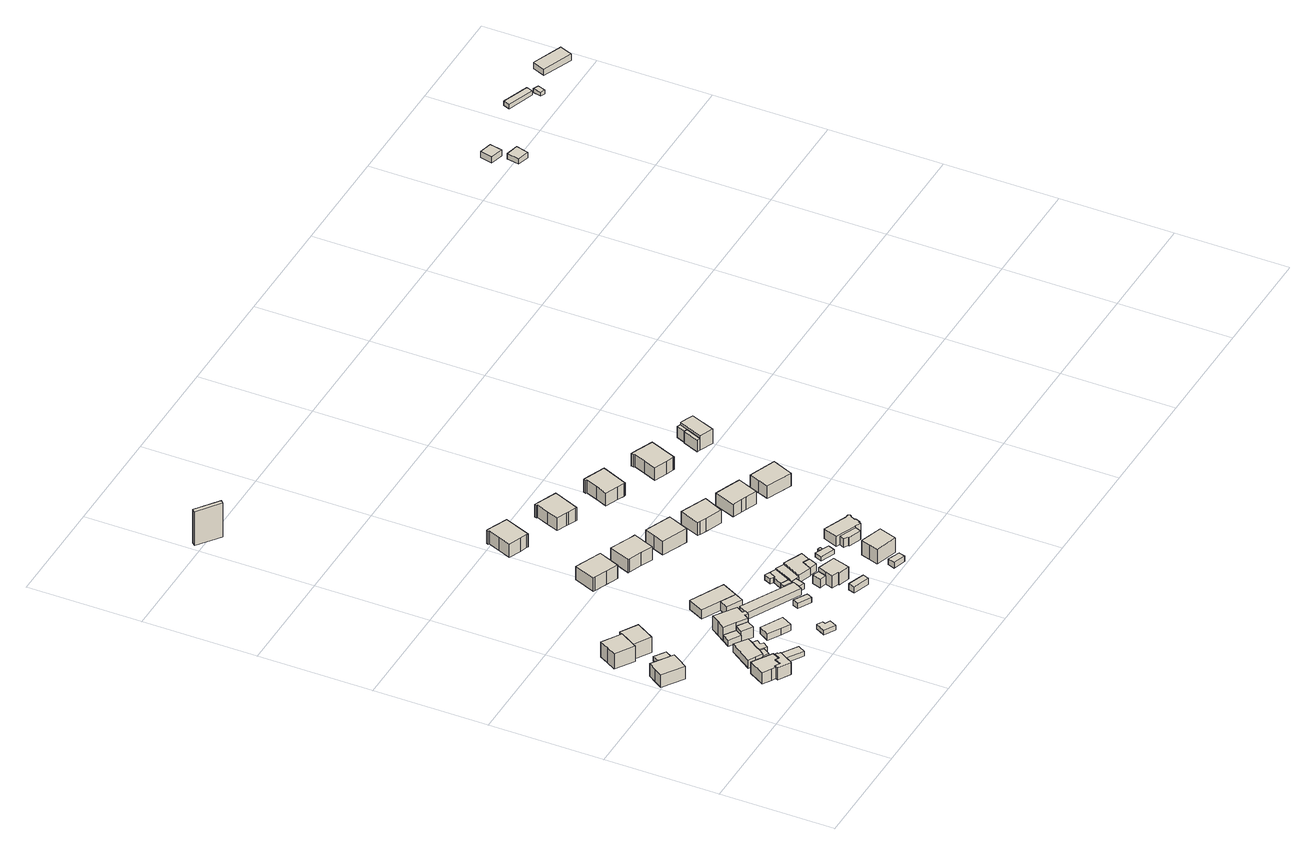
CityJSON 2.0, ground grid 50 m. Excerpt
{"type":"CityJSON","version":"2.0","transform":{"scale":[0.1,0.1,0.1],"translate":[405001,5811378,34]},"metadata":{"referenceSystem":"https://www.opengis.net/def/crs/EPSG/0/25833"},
"CityObjects":{
"building1":{"type":"Building","attributes":{"Gemeindeschluessel":"11000009","BezugspunktDach":"2200","function":"31001_1010","measuredHeight":8.29,"storeysAboveGround":2},"address":[{"country":"Germany","locality":"Berlin","thoroughfareNumber":"13","thoroughfareName":"Cedernstraße"}],"geometry":[{"type":"Solid","lod":"1","boundaries":[[[[0,1,2,3,4,5]],[[6,7,8,9,10,11]],[[6,11,5,4]],[[7,6,4,3]],[[8,7,3,2]],[[9,8,2,1]],[[10,9,1,0]],[[11,10,0,5]]]]}]},
"building2":{"type":"Building","attributes":{"Gemeindeschluessel":"11000009","BezugspunktDach":"2200","function":"31001_1010","measuredHeight":8.9,"storeysAboveGround":1},"address":[{"country":"Germany","locality":"Berlin","thoroughfareNumber":"20","thoroughfareName":"Birkenstraße"}],"geometry":[{"type":"Solid","lod":"1","boundaries":[[[[12,13,14,15,16,17,18]],[[19,20,21,22,23,24,25]],[[19,25,18,17]],[[20,19,17,16]],[[21,20,16,15]],[[22,21,15,14]],[[23,22,14,13]],[[24,23,13,12]],[[25,24,12,18]]]]}]},
"building3":{"type":"Building","attributes":{"Gemeindeschluessel":"11000009","BezugspunktDach":"2200","function":"31001_1010","measuredHeight":7.38,"storeysAboveGround":1},"address":[{"country":"Germany","locality":"Berlin","thoroughfareNumber":"18","thoroughfareName":"Cedernstraße"}],"geometry":[{"type":"Solid","lod":"1","boundaries":[[[[26,27,28,29,30,31,32,33,34,35,36]],[[37,38,39,40,41,42,43,44,45,46,47]],[[37,47,36,35]],[[38,37,35,34]],[[39,38,34,33]],[[40,39,33,32]],[[41,40,32,31]],[[42,41,31,30]],[[43,42,30,29]],[[44,43,29,28]],[[45,44,28,27]],[[46,45,27,26]],[[47,46,26,36]]]]}]},
"building4":{"type":"Building","attributes":{"Gemeindeschluessel":"11000009","BezugspunktDach":"2200","function":"31001_2463","measuredHeight":2.28,"storeysAboveGround":1},"address":[{"country":"Germany","locality":"Berlin","thoroughfareNumber":"22 (1)","thoroughfareName":"Birkenstraße"}],"geometry":[{"type":"Solid","lod":"1","boundaries":[[[[48,49,50,51]],[[52,53,54,55]],[[52,55,51,50]],[[53,52,50,49]],[[54,53,49,48]],[[55,54,48,51]]]]}]},
"building5":{"type":"Building","attributes":{"Gemeindeschluessel":"11000009","BezugspunktDach":"2200","function":"51009_1610","measuredHeight":5.87,"storeysAboveGround":0},"address":[{"country":"Germany","locality":"Berlin"}],"geometry":[{"type":"Solid","lod":"1","boundaries":[[[[56,57,58,59,60,61,62,63,64,65,66]],[[45,44,43,42,41,40,67,68,69,70,71]],[[45,71,66,65]],[[44,45,65,64]],[[43,44,64,63]],[[42,43,63,62]],[[41,42,62,61]],[[40,41,61,60]],[[67,40,60,59]],[[68,67,59,58]],[[69,68,58,57]],[[70,69,57,56]],[[71,70,56,66]]]]}]},
"building6":{"type":"Building","attributes":{"Gemeindeschluessel":"11000009","BezugspunktDach":"2200","function":"31001_1010","measuredHeight":8.96,"storeysAboveGround":1},"address":[{"country":"Germany","locality":"Berlin","thoroughfareNumber":"22","thoroughfareName":"Birkenstraße"}],"geometry":[{"type":"Solid","lod":"1","boundaries":[[[[72,73,74,75,76,13]],[[77,78,79,80,81,82]],[[77,82,13,76]],[[78,77,76,75]],[[79,78,75,74]],[[80,79,74,73]],[[81,80,73,72]],[[82,81,72,13]]]]}]},
"building7":{"type":"Building","attributes":{"Gemeindeschluessel":"11000009","BezugspunktDach":"2200","function":"51009_1610","measuredHeight":2.6,"storeysAboveGround":0},"address":[{"country":"Germany","locality":"Berlin"}],"geometry":[{"type":"Solid","lod":"1","boundaries":[[[[83,84,85,86]],[[87,88,89,90]],[[87,90,86,85]],[[88,87,85,84]],[[89,88,84,83]],[[90,89,83,86]]]]}]},
"building8":{"type":"Building","attributes":{"Gemeindeschluessel":"11000009","function":"31001_1010"},"address":[{"country":"Germany","locality":"Berlin","thoroughfareNumber":"17","thoroughfareName":"Cedernstraße"}],"children":["building8-1","building8-2"]},
"building8-1":{"type":"BuildingPart","attributes":{"BezugspunktDach":"2200","measuredHeight":4.84,"storeysAboveGround":1},"parents":["building8"],"geometry":[{"type":"MultiSurface","lod":"1","boundaries":[[[91,92,93,94,95,96,97,98,99]],[[100,101,102,103,104,105,106,107,108]],[[100,108,99,98]],[[101,100,98,97]],[[102,101,97,96]],[[103,102,96,95]],[[109,110,95,94]],[[111,109,104,94,93]],[[106,105,93,92]],[[107,106,92,91]],[[108,107,91,99]],[[104,112,103,110,109]],[[105,104,109,111]]]}]},
"building8-2":{"type":"BuildingPart","attributes":{"BezugspunktDach":"2200","measuredHeight":3.16,"storeysAboveGround":1},"parents":["building8"],"geometry":[{"type":"MultiSurface","lod":"1","boundaries":[[[111,113,114,115,116,117,110,109]],[[103,118,119,120,121,122,105,104]],[[118,103,110,117]],[[119,118,117,116]],[[120,119,116,115]],[[121,120,115,114]],[[122,121,114,113]],[[105,122,113,111]],[[104,109,110,103]],[[104,105,111,109,123]]]}]},
"building9":{"type":"Building","attributes":{"Gemeindeschluessel":"11000009","BezugspunktDach":"2200","function":"31001_2000","measuredHeight":2.33,"storeysAboveGround":1},"address":[{"country":"Germany","locality":"Berlin","thoroughfareNumber":"18 (1)","thoroughfareName":"Cedernstraße"}],"geometry":[{"type":"Solid","lod":"1","boundaries":[[[[124,125,126,127,128,129]],[[130,131,132,133,134,135]],[[130,135,129,128]],[[131,130,128,127]],[[132,131,127,126]],[[133,132,126,125]],[[134,133,125,124]],[[135,134,124,129]]]]}]},
"building10":{"type":"Building","attributes":{"Gemeindeschluessel":"11000009","BezugspunktDach":"2200","function":"31001_2000","measuredHeight":2.94,"storeysAboveGround":1},"address":[{"country":"Germany","locality":"Berlin","thoroughfareNumber":"16 (1)","thoroughfareName":"Cedernstraße"}],"geometry":[{"type":"Solid","lod":"1","boundaries":[[[[136,137,138,139]],[[140,141,142,143]],[[140,143,139,138]],[[141,140,138,137]],[[142,141,137,136]],[[143,142,136,139]]]]}]},
"building11":{"type":"Building","attributes":{"Gemeindeschluessel":"11000009","BezugspunktDach":"2200","function":"51009_1610","measuredHeight":7.09,"storeysAboveGround":0},"address":[{"country":"Germany","locality":"Berlin"}],"geometry":[{"type":"Solid","lod":"1","boundaries":[[[[144,145,146,147,148]],[[141,149,150,151,142]],[[141,142,148,147]],[[149,141,147,146]],[[150,149,146,145]],[[151,150,145,144]],[[142,151,144,148]]]]}]},
"building12":{"type":"Building","attributes":{"Gemeindeschluessel":"11000009","BezugspunktDach":"2200","function":"31001_1010","measuredHeight":7.44,"storeysAboveGround":2},"address":[{"country":"Germany","locality":"Berlin","thoroughfareNumber":"16","thoroughfareName":"Cedernstraße"}],"geometry":[{"type":"Solid","lod":"1","boundaries":[[[[152,153,154,155,156,157,158,159,160,161,162]],[[163,164,165,166,167,168,169,170,150,141,140]],[[163,140,162,161]],[[164,163,161,160]],[[165,164,160,159]],[[166,165,159,158]],[[167,166,158,157]],[[168,167,157,156]],[[169,168,156,155]],[[170,169,155,154]],[[150,170,154,153]],[[141,150,153,152]],[[140,141,152,162]]]]}]},
"building13":{"type":"Building","attributes":{"Gemeindeschluessel":"11000009","BezugspunktDach":"2200","function":"31001_1010","measuredHeight":3.35,"storeysAboveGround":1},"address":[{"country":"Germany","locality":"Berlin","thoroughfareNumber":"17 (1)","thoroughfareName":"Cedernstraße"}],"geometry":[{"type":"Solid","lod":"1","boundaries":[[[[171,172,173,174,175]],[[176,177,178,179,180]],[[176,180,175,174]],[[177,176,174,173]],[[178,177,173,172]],[[179,178,172,171]],[[180,179,171,175]]]]}]},
"building14":{"type":"Building","attributes":{"Gemeindeschluessel":"11000009","BezugspunktDach":"2200","function":"31001_1010","measuredHeight":2.19,"storeysAboveGround":1},"address":[{"country":"Germany","locality":"Berlin","thoroughfareNumber":"17 (2)","thoroughfareName":"Cedernstraße"}],"geometry":[{"type":"Solid","lod":"1","boundaries":[[[[181,182,183,184,185,186]],[[187,188,189,190,191,192]],[[187,192,186,185]],[[188,187,185,184]],[[189,188,184,183]],[[190,189,183,182]],[[191,190,182,181]],[[192,191,181,186]]]]}]},
"building15":{"type":"Building","attributes":{"Gemeindeschluessel":"11000009","BezugspunktDach":"2200","function":"31001_2000","measuredHeight":5.23,"storeysAboveGround":1},"address":[{"country":"Germany","locality":"Berlin","thoroughfareNumber":"15 (1)","thoroughfareName":"Cedernstraße"}],"geometry":[{"type":"Solid","lod":"1","boundaries":[[[[193,194,195,196,197]],[[198,199,200,201,202]],[[198,202,197,196]],[[199,198,196,195]],[[200,199,195,194]],[[201,200,194,193]],[[202,201,193,197]]]]}]},
"building16":{"type":"Building","attributes":{"Gemeindeschluessel":"11000009","BezugspunktDach":"2200","function":"31001_1010","measuredHeight":5.35,"storeysAboveGround":1},"address":[{"country":"Germany","locality":"Berlin","thoroughfareNumber":"15","thoroughfareName":"Cedernstraße"}],"geometry":[{"type":"Solid","lod":"1","boundaries":[[[[194,203,204,205]],[[206,207,208,209]],[[206,209,205,204]],[[207,206,204,203]],[[208,207,203,194]],[[209,208,194,205]]]]}]},
"building17":{"type":"Building","attributes":{"Gemeindeschluessel":"11000009","BezugspunktDach":"2200","function":"31001_2000","measuredHeight":3.45,"storeysAboveGround":1},"address":[{"country":"Germany","locality":"Berlin","thoroughfareNumber":"16 (2)","thoroughfareName":"Cedernstraße"}],"geometry":[{"type":"Solid","lod":"1","boundaries":[[[[210,211,212,213,214]],[[215,216,217,218,219]],[[215,219,214,213]],[[216,215,213,212]],[[217,216,212,211]],[[218,217,211,210]],[[219,218,210,214]]]]}]},
"building18":{"type":"Building","attributes":{"Gemeindeschluessel":"11000009","BezugspunktDach":"2200","function":"31001_2000","measuredHeight":3.17,"storeysAboveGround":1},"address":[{"country":"Germany","locality":"Berlin","thoroughfareNumber":"16 (3)","thoroughfareName":"Cedernstraße"}],"geometry":[{"type":"Solid","lod":"1","boundaries":[[[[220,221,222,223,224]],[[225,226,227,228,229]],[[225,229,224,223]],[[226,225,223,222]],[[227,226,222,221]],[[228,227,221,220]],[[229,228,220,224]]]]}]},
"building19":{"type":"Building","attributes":{"Gemeindeschluessel":"11000009","BezugspunktDach":"2200","function":"51009_1610","measuredHeight":16.48,"storeysAboveGround":0},"address":[{"country":"Germany","locality":"Berlin"}],"geometry":[{"type":"Solid","lod":"1","boundaries":[[[[230,231,232,233]],[[234,235,236,237]],[[234,237,233,232]],[[235,234,232,231]],[[236,235,231,230]],[[237,236,230,233]]]]}]},
"building20":{"type":"Building","attributes":{"Gemeindeschluessel":"11000009","BezugspunktDach":"2200","function":"31001_1010","measuredHeight":7.31,"storeysAboveGround":1},"address":[{"country":"Germany","locality":"Berlin","thoroughfareNumber":"19A","thoroughfareName":"Birkenstraße"}],"geometry":[{"type":"Solid","lod":"1","boundaries":[[[[238,239,240,241,242,243]],[[244,245,246,247,248,249]],[[244,249,243,242]],[[245,244,242,241]],[[246,245,241,240]],[[247,246,240,239]],[[248,247,239,238]],[[249,248,238,243]]]]}]},
"building21":{"type":"Building","attributes":{"Gemeindeschluessel":"11000009","BezugspunktDach":"2200","function":"51009_1610","measuredHeight":2.29,"storeysAboveGround":0},"address":[{"country":"Germany","locality":"Berlin"}],"geometry":[{"type":"Solid","lod":"1","boundaries":[[[[250,251,252,253]],[[254,255,256,257]],[[254,257,253,252]],[[255,254,252,251]],[[256,255,251,250]],[[257,256,250,253]]]]}]},
"building22":{"type":"Building","attributes":{"Gemeindeschluessel":"11000009","BezugspunktDach":"2200","function":"31001_2000","measuredHeight":2.72,"storeysAboveGround":1},"address":[{"country":"Germany","locality":"Berlin","thoroughfareNumber":"13A (1)","thoroughfareName":"Dahlienstraße"}],"geometry":[{"type":"Solid","lod":"1","boundaries":[[[[258,259,260,261]],[[262,263,264,265]],[[262,265,261,260]],[[263,262,260,259]],[[264,263,259,258]],[[265,264,258,261]]]]}]},
"building23":{"type":"Building","attributes":{"Gemeindeschluessel":"11000009","BezugspunktDach":"2200","function":"51009_1610","measuredHeight":2.42,"storeysAboveGround":0},"address":[{"country":"Germany","locality":"Berlin"}],"geometry":[{"type":"Solid","lod":"1","boundaries":[[[[266,267,268,269,270]],[[271,272,273,274,275]],[[271,275,270,269]],[[272,271,269,268]],[[273,272,268,267]],[[274,273,267,266]],[[275,274,266,270]]]]}]},
"building24":{"type":"Building","attributes":{"Gemeindeschluessel":"11000009","BezugspunktDach":"2200","function":"31001_2000","measuredHeight":2.44,"storeysAboveGround":1},"address":[{"country":"Germany","locality":"Berlin","thoroughfareNumber":"15 (2)","thoroughfareName":"Cedernstraße"}],"geometry":[{"type":"Solid","lod":"1","boundaries":[[[[251,276,268,267,266,252]],[[277,278,279,280,281,282]],[[277,282,252,266]],[[278,277,266,267]],[[279,278,267,268]],[[280,279,268,276]],[[281,280,276,251]],[[282,281,251,252]]]]}]},
"building25":{"type":"Building","attributes":{"Gemeindeschluessel":"11000009","BezugspunktDach":"2200","function":"31001_2000","measuredHeight":3,"storeysAboveGround":1},"address":[{"country":"Germany","locality":"Berlin","thoroughfareNumber":"12 (2)","thoroughfareName":"Dahlienstraße"}],"geometry":[{"type":"Solid","lod":"1","boundaries":[[[[283,284,285,286]],[[287,288,289,290]],[[287,290,286,285]],[[288,287,285,284]],[[289,288,284,283]],[[290,289,283,286]]]]}]},
"building26":{"type":"Building","attributes":{"Gemeindeschluessel":"11000009","BezugspunktDach":"2200","function":"31001_2000","measuredHeight":2.96,"storeysAboveGround":1},"address":[{"country":"Germany","locality":"Berlin","thoroughfareNumber":"14 (3)","thoroughfareName":"Dahlienstraße"}],"geometry":[{"type":"Solid","lod":"1","boundaries":[[[[259,291,292,293,294,260]],[[281,280,295,296,297,298]],[[281,298,260,294]],[[280,281,294,293]],[[295,280,293,292]],[[296,295,292,291]],[[297,296,291,259]],[[298,297,259,260]]]]}]},
"building27":{"type":"Building","attributes":{"Gemeindeschluessel":"11000009","function":"31001_1010"},"address":[{"country":"Germany","locality":"Berlin","thoroughfareNumber":"13A","thoroughfareName":"Dahlienstraße"}],"children":["building27-1","building27-2"]},
"building27-1":{"type":"BuildingPart","attributes":{"BezugspunktDach":"2200","measuredHeight":8.38,"storeysAboveGround":1},"parents":["building27"],"geometry":[{"type":"MultiSurface","lod":"1","boundaries":[[[299,300,301,302,303,304,305,306,307]],[[308,309,310,311,312,313,314,315,316]],[[308,316,307,306]],[[317,318,308,306,305]],[[310,309,305,304],[310,319,317,309]],[[311,310,304,303]],[[312,311,303,302]],[[313,312,302,301]],[[314,313,301,300]],[[315,314,300,299]],[[316,315,299,307]],[[309,308,318,317]],[[317,319,310,309]]]}]},
"building27-2":{"type":"BuildingPart","attributes":{"BezugspunktDach":"2200","measuredHeight":4.08,"storeysAboveGround":1},"parents":["building27"],"geometry":[{"type":"MultiSurface","lod":"1","boundaries":[[[318,319,320,321]],[[322,310,308,323]],[[322,323,321,320]],[[310,322,320,319]],[[323,308,318,321]],[[309,317,318,308,324]],[[310,319,317,309]]]}]},
"building28":{"type":"Building","attributes":{"Gemeindeschluessel":"11000009","BezugspunktDach":"2200","function":"31001_1010","measuredHeight":7.62,"storeysAboveGround":1},"address":[{"country":"Germany","locality":"Berlin","thoroughfareNumber":"19B","thoroughfareName":"Birkenstraße"}],"geometry":[{"type":"Solid","lod":"1","boundaries":[[[[325,326,327,328,329,330,331]],[[332,333,334,335,336,337,338]],[[332,338,331,330]],[[333,332,330,329]],[[334,333,329,328]],[[335,334,328,327]],[[336,335,327,326]],[[337,336,326,325]],[[338,337,325,331]]]]}]},
"building29":{"type":"Building","attributes":{"Gemeindeschluessel":"11000009","BezugspunktDach":"2200","function":"31001_1010","measuredHeight":7.64,"storeysAboveGround":1},"address":[{"country":"Germany","locality":"Berlin","thoroughfareNumber":"15A","thoroughfareName":"Birkenstraße"}],"geometry":[{"type":"Solid","lod":"1","boundaries":[[[[339,340,341,342,343,344,345,346,347,348]],[[349,350,351,352,353,354,355,356,357,358]],[[349,358,348,347]],[[350,349,347,346]],[[351,350,346,345]],[[352,351,345,344]],[[353,352,344,343]],[[354,353,343,342]],[[355,354,342,341]],[[356,355,341,340]],[[357,356,340,339]],[[358,357,339,348]]]]}]},
"building30":{"type":"Building","attributes":{"Gemeindeschluessel":"11000009","BezugspunktDach":"2200","function":"51009_1610","measuredHeight":3.61,"storeysAboveGround":0},"address":[{"country":"Germany","locality":"Berlin"}],"geometry":[{"type":"Solid","lod":"1","boundaries":[[[[359,360,361,362,363,364]],[[295,365,366,367,368,296]],[[295,296,364,363]],[[365,295,363,362]],[[366,365,362,361]],[[367,366,361,360]],[[368,367,360,359]],[[296,368,359,364]]]]}]},
"building31":{"type":"Building","attributes":{"Gemeindeschluessel":"11000009","BezugspunktDach":"2200","function":"31001_2000","measuredHeight":3.78,"storeysAboveGround":1},"address":[{"country":"Germany","locality":"Berlin","thoroughfareNumber":"14 (2)","thoroughfareName":"Dahlienstraße"}],"geometry":[{"type":"Solid","lod":"1","boundaries":[[[[369,370,371,372]],[[373,374,375,376]],[[373,376,372,371]],[[374,373,371,370]],[[375,374,370,369]],[[376,375,369,372]]]]}]},
"building32":{"type":"Building","attributes":{"Gemeindeschluessel":"11000009","BezugspunktDach":"2200","function":"31001_1010","measuredHeight":7.78,"storeysAboveGround":1},"address":[{"country":"Germany","locality":"Berlin","thoroughfareNumber":"21A","thoroughfareName":"Birkenstraße"}],"geometry":[{"type":"Solid","lod":"1","boundaries":[[[[377,378,379,380,381]],[[382,383,384,385,386]],[[382,386,381,380]],[[383,382,380,379]],[[384,383,379,378]],[[385,384,378,377]],[[386,385,377,381]]]]}]},
"building33":{"type":"Building","attributes":{"Gemeindeschluessel":"11000009","BezugspunktDach":"2200","function":"31001_2000","measuredHeight":2.63,"storeysAboveGround":1},"address":[{"country":"Germany","locality":"Berlin","thoroughfareNumber":"12 (1)","thoroughfareName":"Dahlienstraße"}],"geometry":[{"type":"Solid","lod":"1","boundaries":[[[[387,388,389,390,391]],[[392,393,394,395,396]],[[392,396,391,390]],[[393,392,390,389]],[[394,393,389,388]],[[395,394,388,387]],[[396,395,387,391]]]]}]},
"building34":{"type":"Building","attributes":{"Gemeindeschluessel":"11000009","BezugspunktDach":"2200","function":"31001_2000","measuredHeight":2.08,"storeysAboveGround":1},"address":[{"country":"Germany","locality":"Berlin","thoroughfareNumber":"14 (1)","thoroughfareName":"Dahlienstraße"}],"geometry":[{"type":"Solid","lod":"1","boundaries":[[[[397,398,399,400,401,402]],[[403,404,405,406,407,408]],[[403,408,402,401]],[[404,403,401,400]],[[405,404,400,399]],[[406,405,399,398]],[[407,406,398,397]],[[408,407,397,402]]]]}]},
"building35":{"type":"Building","attributes":{"Gemeindeschluessel":"11000009","BezugspunktDach":"2200","function":"51009_1610","measuredHeight":2.08,"storeysAboveGround":0},"address":[{"country":"Germany","locality":"Berlin"}],"geometry":[{"type":"Solid","lod":"1","boundaries":[[[[399,409,410,400]],[[411,412,405,404]],[[411,404,400,410]],[[412,411,410,409]],[[405,412,409,399]],[[404,405,399,400]]]]}]},
"building36":{"type":"Building","attributes":{"Gemeindeschluessel":"11000009","BezugspunktDach":"2200","function":"31001_1010","measuredHeight":8.57,"storeysAboveGround":1},"address":[{"country":"Germany","locality":"Berlin","thoroughfareNumber":"13","thoroughfareName":"Dahlienstraße"}],"geometry":[{"type":"Solid","lod":"1","boundaries":[[[[413,414,415,416,417,418]],[[419,420,421,422,423,424]],[[419,424,418,417]],[[420,419,417,416]],[[421,420,416,415]],[[422,421,415,414]],[[423,422,414,413]],[[424,423,413,418]]]]}]},
"building37":{"type":"Building","attributes":{"Gemeindeschluessel":"11000009","BezugspunktDach":"2200","function":"31001_1010","measuredHeight":7.4,"storeysAboveGround":1},"address":[{"country":"Germany","locality":"Berlin","thoroughfareNumber":"15B","thoroughfareName":"Birkenstraße"}],"geometry":[{"type":"Solid","lod":"1","boundaries":[[[[425,426,427,428,429,430,431,432,433,434,435]],[[436,437,438,439,440,441,442,443,444,445,446]],[[436,446,435,434]],[[437,436,434,433]],[[438,437,433,432]],[[439,438,432,431]],[[440,439,431,430]],[[441,440,430,429]],[[442,441,429,428]],[[443,442,428,427]],[[444,443,427,426]],[[445,444,426,425]],[[446,445,425,435]]]]}]},
"building38":{"type":"Building","attributes":{"Gemeindeschluessel":"11000009","BezugspunktDach":"2200","function":"31001_1010","measuredHeight":7.43,"storeysAboveGround":1},"address":[{"country":"Germany","locality":"Berlin","thoroughfareNumber":"21B","thoroughfareName":"Birkenstraße"}],"geometry":[{"type":"Solid","lod":"1","boundaries":[[[[447,448,449,450,451,452]],[[453,454,455,456,457,458]],[[453,458,452,451]],[[454,453,451,450]],[[455,454,450,449]],[[456,455,449,448]],[[457,456,448,447]],[[458,457,447,452]]]]}]},
"building39":{"type":"Building","attributes":{"Gemeindeschluessel":"11000009","function":"31001_1010"},"address":[{"country":"Germany","locality":"Berlin","thoroughfareNumber":"14","thoroughfareName":"Dahlienstraße"}],"children":["building39-1","building39-2"]},
"building39-1":{"type":"BuildingPart","attributes":{"BezugspunktDach":"2200","measuredHeight":5.48,"storeysAboveGround":1},"parents":["building39"],"geometry":[{"type":"Solid","lod":"1","boundaries":[[[[459,460,461,462,463,464,465,466,467,468,469,470,471,472,473,474,475,476,477,478]],[[479,480,481,482,483,484,485,486,487,488,489,490,491,492,493,494,495,496,497,498]],[[479,498,478,477]],[[480,479,477,476]],[[481,480,476,475]],[[482,481,475,474]],[[483,482,474,473]],[[484,483,473,472]],[[485,484,472,471]],[[486,485,471,470]],[[487,486,470,469]],[[488,487,469,468]],[[489,488,468,467]],[[490,489,467,466]],[[491,490,466,465]],[[492,491,465,464]],[[493,492,464,463]],[[494,493,463,462]],[[495,494,462,461]],[[496,495,461,460]],[[497,496,460,459]],[[498,497,459,478]]]]}]},
"building39-2":{"type":"BuildingPart","attributes":{"BezugspunktDach":"2200","measuredHeight":4.12,"storeysAboveGround":1},"parents":["building39"],"geometry":[{"type":"Solid","lod":"1","boundaries":[[[[499,500,501,502,503,504]],[[505,497,506,507,508,509]],[[505,509,504,503]],[[497,505,503,502]],[[506,497,502,501]],[[507,506,501,500]],[[508,507,500,499]],[[509,508,499,504]]]]}]},
"building40":{"type":"Building","attributes":{"Gemeindeschluessel":"11000009","BezugspunktDach":"2200","function":"31001_1010","measuredHeight":7.54,"storeysAboveGround":1},"address":[{"country":"Germany","locality":"Berlin","thoroughfareNumber":"17A","thoroughfareName":"Birkenstraße"}],"geometry":[{"type":"Solid","lod":"1","boundaries":[[[[510,511,512,513,514,515,516,517,518,519]],[[520,521,522,523,524,525,526,527,528,529]],[[520,529,519,518]],[[521,520,518,517]],[[522,521,517,516]],[[523,522,516,515]],[[524,523,515,514]],[[525,524,514,513]],[[526,525,513,512]],[[527,526,512,511]],[[528,527,511,510]],[[529,528,510,519]]]]}]},
"building41":{"type":"Building","attributes":{"Gemeindeschluessel":"11000009","BezugspunktDach":"2200","function":"31001_1010","measuredHeight":7.17,"storeysAboveGround":1},"address":[{"country":"Germany","locality":"Berlin","thoroughfareNumber":"23A","thoroughfareName":"Birkenstraße"}],"geometry":[{"type":"Solid","lod":"1","boundaries":[[[[530,531,532,533,534,535,536]],[[537,538,539,540,541,542,543]],[[537,543,536,535]],[[538,537,535,534]],[[539,538,534,533]],[[540,539,533,532]],[[541,540,532,531]],[[542,541,531,530]],[[543,542,530,536]]]]}]},
"building42":{"type":"Building","attributes":{"Gemeindeschluessel":"11000009","BezugspunktDach":"2200","function":"31001_1010","measuredHeight":7.23,"storeysAboveGround":1},"address":[{"country":"Germany","locality":"Berlin","thoroughfareNumber":"23B","thoroughfareName":"Birkenstraße"}],"geometry":[{"type":"Solid","lod":"1","boundaries":[[[[544,545,546,547,548]],[[549,550,551,552,553]],[[549,553,548,547]],[[550,549,547,546]],[[551,550,546,545]],[[552,551,545,544]],[[553,552,544,548]]]]}]},
"building43":{"type":"Building","attributes":{"Gemeindeschluessel":"11000009","BezugspunktDach":"2200","function":"31001_1010","measuredHeight":7.5,"storeysAboveGround":1},"address":[{"country":"Germany","locality":"Berlin","thoroughfareNumber":"17B","thoroughfareName":"Birkenstraße"}],"geometry":[{"type":"Solid","lod":"1","boundaries":[[[[554,555,556,557,558,559,560,561,562,563]],[[564,565,566,567,568,569,570,571,572,573]],[[564,573,563,562]],[[565,564,562,561]],[[566,565,561,560]],[[567,566,560,559]],[[568,567,559,558]],[[569,568,558,557]],[[570,569,557,556]],[[571,570,556,555]],[[572,571,555,554]],[[573,572,554,563]]]]}]},
"building44":{"type":"Building","attributes":{"Gemeindeschluessel":"11000009","function":"31001_1010"},"address":[{"country":"Germany","locality":"Berlin","thoroughfareNumber":"17C","thoroughfareName":"Birkenstraße"}],"children":["building44-1","building44-2"]},
"building44-1":{"type":"BuildingPart","attributes":{"BezugspunktDach":"2200","measuredHeight":8.35,"storeysAboveGround":1},"parents":["building44"],"geometry":[{"type":"Solid","lod":"1","boundaries":[[[[574,575,576,577,578]],[[579,580,581,582,583]],[[579,583,578,577],[584,585,586,583]],[[580,579,577,576]],[[581,580,576,575]],[[582,581,575,574]],[[583,582,574,578]],[[585,584,583,586]]]]}]},
"building44-2":{"type":"BuildingPart","attributes":{"BezugspunktDach":"2200","measuredHeight":5.62,"storeysAboveGround":1},"parents":["building44"],"geometry":[{"type":"Solid","lod":"1","boundaries":[[[[586,585,587,588]],[[589,584,583,590]],[[589,590,588,587]],[[584,589,587,585]],[[590,583,586,588]],[[584,585,586,583]]]]}]},
"building45":{"type":"Building","attributes":{"Gemeindeschluessel":"11000009","BezugspunktDach":"2200","function":"51009_1610","measuredHeight":5.4,"storeysAboveGround":0},"address":[{"country":"Germany","locality":"Berlin"}],"geometry":[{"type":"Solid","lod":"1","boundaries":[[[[591,592,593,594]],[[595,596,597,598]],[[595,598,594,593]],[[596,595,593,592]],[[597,596,592,591]],[[598,597,591,594]]]]}]},
"building46":{"type":"Building","attributes":{"Gemeindeschluessel":"11000009","BezugspunktDach":"2200","function":"31001_1010","measuredHeight":3.2,"storeysAboveGround":1},"address":[{"country":"Germany","locality":"Berlin","thoroughfareNumber":"25 (2)","thoroughfareName":"Birkenstraße"}],"geometry":[{"type":"Solid","lod":"1","boundaries":[[[[599,600,601,602]],[[603,604,605,606]],[[603,606,602,601]],[[604,603,601,600]],[[605,604,600,599]],[[606,605,599,602]]]]}]},
"building47":{"type":"Building","attributes":{"Gemeindeschluessel":"11000009","BezugspunktDach":"2200","function":"31001_1010","measuredHeight":2.88,"storeysAboveGround":1},"address":[{"country":"Germany","locality":"Berlin","thoroughfareNumber":"25 (3)","thoroughfareName":"Birkenstraße"}],"geometry":[{"type":"Solid","lod":"1","boundaries":[[[[607,608,609,610]],[[611,612,613,614]],[[611,614,610,609]],[[612,611,609,608]],[[613,612,608,607]],[[614,613,607,610]]]]}]},
"building48":{"type":"Building","attributes":{"Gemeindeschluessel":"11000009","BezugspunktDach":"2200","function":"31001_2000","measuredHeight":2.09,"storeysAboveGround":1},"address":[{"country":"Germany","locality":"Berlin","thoroughfareNumber":"27 (3)","thoroughfareName":"Birkenstraße"}],"geometry":[{"type":"Solid","lod":"1","boundaries":[[[[615,616,617,618]],[[619,620,621,622]],[[619,622,618,617]],[[620,619,617,616]],[[621,620,616,615]],[[622,621,615,618]]]]}]},
"building49":{"type":"Building","attributes":{"Gemeindeschluessel":"11000009","BezugspunktDach":"2200","function":"31001_2000","measuredHeight":1.88,"storeysAboveGround":1},"address":[{"country":"Germany","locality":"Berlin","thoroughfareNumber":"27 (4)","thoroughfareName":"Birkenstraße"}],"geometry":[{"type":"Solid","lod":"1","boundaries":[[[[623,624,625,626]],[[627,628,629,630]],[[627,630,626,625]],[[628,627,625,624]],[[629,628,624,623]],[[630,629,623,626]]]]}]},
"building50":{"type":"Building","attributes":{"Gemeindeschluessel":"11000009","BezugspunktDach":"2200","function":"31001_2000","measuredHeight":3.03,"storeysAboveGround":1},"address":[{"country":"Germany","locality":"Berlin","thoroughfareNumber":"27 (1)","thoroughfareName":"Birkenstraße"}],"geometry":[{"type":"Solid","lod":"1","boundaries":[[[[631,632,633,634]],[[635,636,637,638]],[[635,638,634,633]],[[636,635,633,632]],[[637,636,632,631]],[[638,637,631,634]]]]}]}
},
"vertices":[
[100,442,72],[124,477,72],[148,513,72],[55,574,72],[32,538,72],[8,503,72],[32,538,11],[55,574,11],[148,513,11],[124,477,11],[100,442,11],[8,503,11],
[112,664,88],[119,677,88],[136,705,88],[160,745,88],[77,796,88],[54,756,88],[30,716,88],[54,756,14],[77,796,14],[160,745,14],[136,705,14],[119,677,14],[112,664,14],[30,716,14],
[241,138,65],[258,128,65],[261,134,65],[283,122,65],[297,149,65],[312,140,65],[327,167,65],[332,176,65],[281,208,65],[245,230,65],[204,160,65],[245,230,10],[281,208,10],[332,176,10],[327,167,10],[312,140,10],[297,149,10],[283,122,10],[261,134,10],[258,128,10],[241,138,10],[204,160,10],
[177,541,34],[196,571,34],[147,603,34],[129,572,34],[147,603,13],[196,571,13],[177,541,13],[129,572,13],
[309,87,69],[347,151,69],[337,157,69],[340,161,69],[327,167,69],[312,140,69],[297,149,69],[283,122,69],[261,134,69],[258,128,69],[254,118,69],[340,161,10],[337,157,10],[347,151,10],[309,87,10],[254,118,10],
[192,633,88],[216,673,88],[240,714,88],[167,758,88],[143,717,88],[143,717,13],[167,758,13],[240,714,13],[216,673,13],[192,633,13],[119,677,13],
[358,207,37],[378,237,37],[356,253,37],[332,220,37],[356,253,11],[378,237,11],[358,207,11],[332,220,11],
[302,237,48],[332,220,48],[356,253,48],[354,254,48],[385,300,48],[394,315,48],[367,334,48],[339,353,48],[271,253,48],[339,353,9],[367,334,9],[394,315,9],[385,300,9],[354,254,9],[356,253,9],[332,220,9],[302,237,9],[271,253,9],[354,254,40],[385,300,40],[356,253,40],[366,271,9],
[378,237,40],[390,229,40],[408,254,40],[396,263,40],[410,283,40],[410,283,9],[396,263,9],[408,254,9],[390,229,9],[378,237,9],[354,254,16],
[347,151,32],[438,94,32],[457,126,32],[358,189,32],[340,161,32],[337,157,32],[340,161,9],[358,189,9],[457,126,9],[438,94,9],[347,151,9],[337,157,9],
[411,352,40],[432,384,40],[383,417,40],[361,385,40],[383,417,11],[432,384,11],[411,352,11],[361,385,11],
[455,322,61],[476,356,61],[454,370,61],[432,384,61],[411,352,61],[454,370,11],[476,356,11],[455,322,11],
[432,384,78],[476,356,78],[489,376,78],[503,368,78],[511,382,78],[514,386,78],[501,394,78],[521,425,78],[429,486,78],[406,451,78],[383,417,78],[406,451,11],[429,486,11],[521,425,11],[501,394,11],[514,386,11],[511,382,11],[503,368,11],[489,376,11],
[518,232,42],[558,210,42],[584,259,42],[488,309,42],[461,264,42],[488,309,11],[584,259,11],[558,210,11],[518,232,11],[461,264,11],
[640,56,33],[656,88,33],[632,99,33],[637,112,33],[612,126,33],[590,83,33],[612,126,11],[637,112,11],[632,99,11],[656,88,11],[640,56,11],[590,83,11],
[598,440,56],[618,479,56],[585,496,56],[552,512,56],[532,475,56],[552,512,12],[585,496,12],[618,479,12],[598,440,12],[532,475,12],
[654,549,56],[506,622,56],[471,553,56],[506,622,11],[654,549,11],[618,479,11],[471,553,11],
[780,274,43],[792,297,43],[803,319,43],[572,439,43],[548,394,43],[572,439,11],[803,319,11],[792,297,11],[780,274,11],[548,394,11],
[751,216,39],[764,240,39],[734,257,39],[704,273,39],[692,247,39],[704,273,14],[734,257,14],[764,240,14],[751,216,14],[692,247,14],
[116,2452,181],[126,2465,181],[28,2539,181],[17,2525,181],[28,2539,16],[126,2465,16],[116,2452,16],[17,2525,16],
[456,1007,74],[510,985,74],[562,963,74],[601,1057,74],[484,1105,74],[446,1011,74],[484,1105,9],[601,1057,9],[562,963,9],[510,985,9],[456,1007,9],[446,1011,9],
[808,329,36],[817,348,36],[782,365,36],[774,347,36],[782,365,13],[817,348,13],[808,329,13],[774,347,13],
[816,280,41],[830,322,41],[808,329,41],[795,288,41],[808,329,14],[830,322,14],[816,280,14],[795,288,14],
[804,405,36],[809,403,36],[826,434,36],[804,445,36],[789,413,36],[804,445,12],[826,434,12],[809,403,12],[804,405,12],[789,413,12],
[854,422,36],[804,405,11],[809,403,11],[826,434,11],[854,422,11],[817,348,11],[782,365,11],
[955,70,42],[965,97,42],[891,123,42],[882,96,42],[891,123,12],[965,97,12],[955,70,12],[882,96,12],
[845,317,41],[891,406,41],[854,422,41],[817,348,41],[891,406,11],[845,317,11],[830,322,11],[808,329,11],
[901,174,73],[900,170,73],[950,154,73],[963,194,73],[974,230,73],[894,256,73],[882,220,73],[881,218,73],[870,184,73],[881,218,14],[882,220,14],[894,256,14],[974,230,14],[963,194,14],[950,154,14],[900,170,14],[901,174,14],[870,184,14],[882,220,55],[881,218,55],[894,256,55],
[863,266,55],[850,228,55],[863,266,14],[850,228,14],[882,219,14],
[621,939,73],[677,916,73],[729,894,73],[766,988,73],[733,1002,73],[652,1036,73],[613,942,73],[652,1036,9],[733,1002,9],[766,988,9],[729,894,9],[677,916,9],[621,939,9],[613,942,9],
[554,1379,71],[586,1367,71],[591,1365,71],[637,1480,71],[547,1518,71],[541,1520,71],[537,1510,71],[542,1508,71],[521,1456,71],[499,1401,71],[521,1456,7],[542,1508,7],[537,1510,7],[541,1520,7],[547,1518,7],[637,1480,7],[591,1365,7],[586,1367,7],[554,1379,7],[499,1401,7],
[906,297,47],[927,339,47],[955,326,47],[977,369,47],[891,406,47],[845,317,47],[977,369,11],[955,326,11],[927,339,11],[906,297,11],
[938,287,50],[955,326,50],[927,339,50],[906,297,50],[927,339,13],[955,326,13],[938,287,13],[906,297,13],
[892,827,73],[930,918,73],[814,965,73],[796,919,73],[778,873,73],[796,919,6],[814,965,6],[930,918,6],[892,827,6],[778,873,6],
[1148,9,39],[1156,33,39],[1158,37,39],[1104,57,39],[1092,27,39],[1104,57,12],[1158,37,12],[1156,33,12],[1148,9,12],[1092,27,12],
[1071,276,33],[1083,306,33],[1055,318,33],[1041,324,33],[1021,333,33],[1008,301,33],[1021,333,12],[1041,324,12],[1055,318,12],[1083,306,12],[1071,276,12],[1008,301,12],
[1060,330,33],[1046,335,33],[1046,335,12],[1060,330,12],
[1184,67,84],[1197,106,84],[1210,145,84],[1113,176,84],[1100,137,84],[1087,98,84],[1100,137,12],[1113,176,12],[1210,145,12],[1197,106,12],[1184,67,12],[1087,98,12],
[779,1290,71],[787,1286,71],[821,1272,71],[826,1270,71],[873,1383,71],[825,1403,71],[773,1425,71],[770,1416,71],[774,1414,71],[752,1359,71],[733,1309,71],[752,1359,9],[774,1414,9],[770,1416,9],[773,1425,9],[825,1403,9],[873,1383,9],[826,1270,9],[821,1272,9],[787,1286,9],[779,1290,9],[733,1309,9],
[957,800,72],[985,788,72],[1058,758,72],[1098,846,72],[981,894,72],[945,805,72],[981,894,9],[1098,846,9],[1058,758,9],[985,788,9],[957,800,9],[945,805,9],
[1211,253,59],[1212,254,59],[1237,243,59],[1241,252,59],[1246,251,59],[1253,272,59],[1249,273,59],[1258,294,59],[1261,295,59],[1264,297,59],[1265,299,59],[1266,303,59],[1266,306,59],[1264,308,59],[1262,310,59],[1259,311,59],[1255,311,59],[1252,310,59],[1143,354,59],[1119,291,59],[1143,354,11],[1252,310,11],[1255,311,11],[1259,311,11],[1262,310,11],[1264,308,11],[1266,306,11],[1266,303,11],[1265,299,11],[1264,297,11],[1261,295,11],[1258,294,11],[1249,273,11],[1253,272,11],[1246,251,11],[1241,252,11],[1237,243,11],[1212,254,11],[1211,253,11],[1119,291,11],
[1146,252,53],[1144,247,53],[1200,225,53],[1211,253,53],[1135,284,53],[1125,260,53],[1135,284,11],[1200,225,11],[1144,247,11],[1146,252,11],[1125,260,11],
[1015,1185,71],[1045,1173,71],[1050,1171,71],[1099,1286,71],[1006,1323,71],[1000,1325,71],[997,1314,71],[1001,1312,71],[980,1260,71],[958,1209,71],[980,1260,9],[1001,1312,9],[997,1314,9],[1000,1325,9],[1006,1323,9],[1099,1286,9],[1050,1171,9],[1045,1173,9],[1015,1185,9],[958,1209,9],
[1154,717,72],[1176,708,72],[1225,688,72],[1262,780,72],[1230,793,72],[1147,825,72],[1112,734,72],[1147,825,11],[1230,793,11],[1262,780,11],[1225,688,11],[1176,708,11],[1154,717,11],[1112,734,11],
[1391,620,71],[1429,712,71],[1311,757,71],[1294,712,71],[1277,666,71],[1294,712,10],[1311,757,10],[1429,712,10],[1391,620,10],[1277,666,10],
[1246,1088,70],[1279,1076,70],[1284,1074,70],[1332,1192,70],[1238,1231,70],[1232,1233,70],[1229,1221,70],[1233,1218,70],[1212,1166,70],[1189,1110,70],[1212,1166,9],[1233,1218,9],[1229,1221,9],[1232,1233,9],[1238,1231,9],[1332,1192,9],[1284,1074,9],[1279,1076,9],[1246,1088,9],[1189,1110,9],
[1497,1011,82],[1539,1119,82],[1510,1131,82],[1481,1143,82],[1436,1036,82],[1481,1143,13],[1510,1131,13],[1539,1119,13],[1497,1011,13],[1436,1036,13],[1465,1106,13],[1465,1106,69],[1436,1036,69],
[1450,1112,69],[1421,1042,69],[1450,1112,13],[1421,1042,13],
[1465,1106,70],[1481,1143,70],[1466,1149,70],[1450,1112,70],[1466,1149,16],[1481,1143,16],[1465,1106,16],[1450,1112,16],
[2787,2561,39],[2798,2616,39],[2741,2630,39],[2728,2575,39],[2741,2630,10],[2798,2616,10],[2787,2561,10],[2728,2575,10],
[2821,2464,36],[2835,2520,36],[2779,2532,36],[2768,2478,36],[2779,2532,10],[2835,2520,10],[2821,2464,10],[2768,2478,10],
[3187,2625,32],[3196,2653,32],[3079,2695,32],[3068,2666,32],[3079,2695,11],[3196,2653,11],[3187,2625,11],[3068,2666,11],
[3214,2585,31],[3226,2619,31],[3202,2628,31],[3194,2592,31],[3202,2628,12],[3226,2619,12],[3214,2585,12],[3194,2592,12],
[3449,2585,45],[3471,2642,45],[3337,2694,45],[3315,2638,45],[3337,2694,14],[3471,2642,14],[3449,2585,14],[3315,2638,14]
]}
